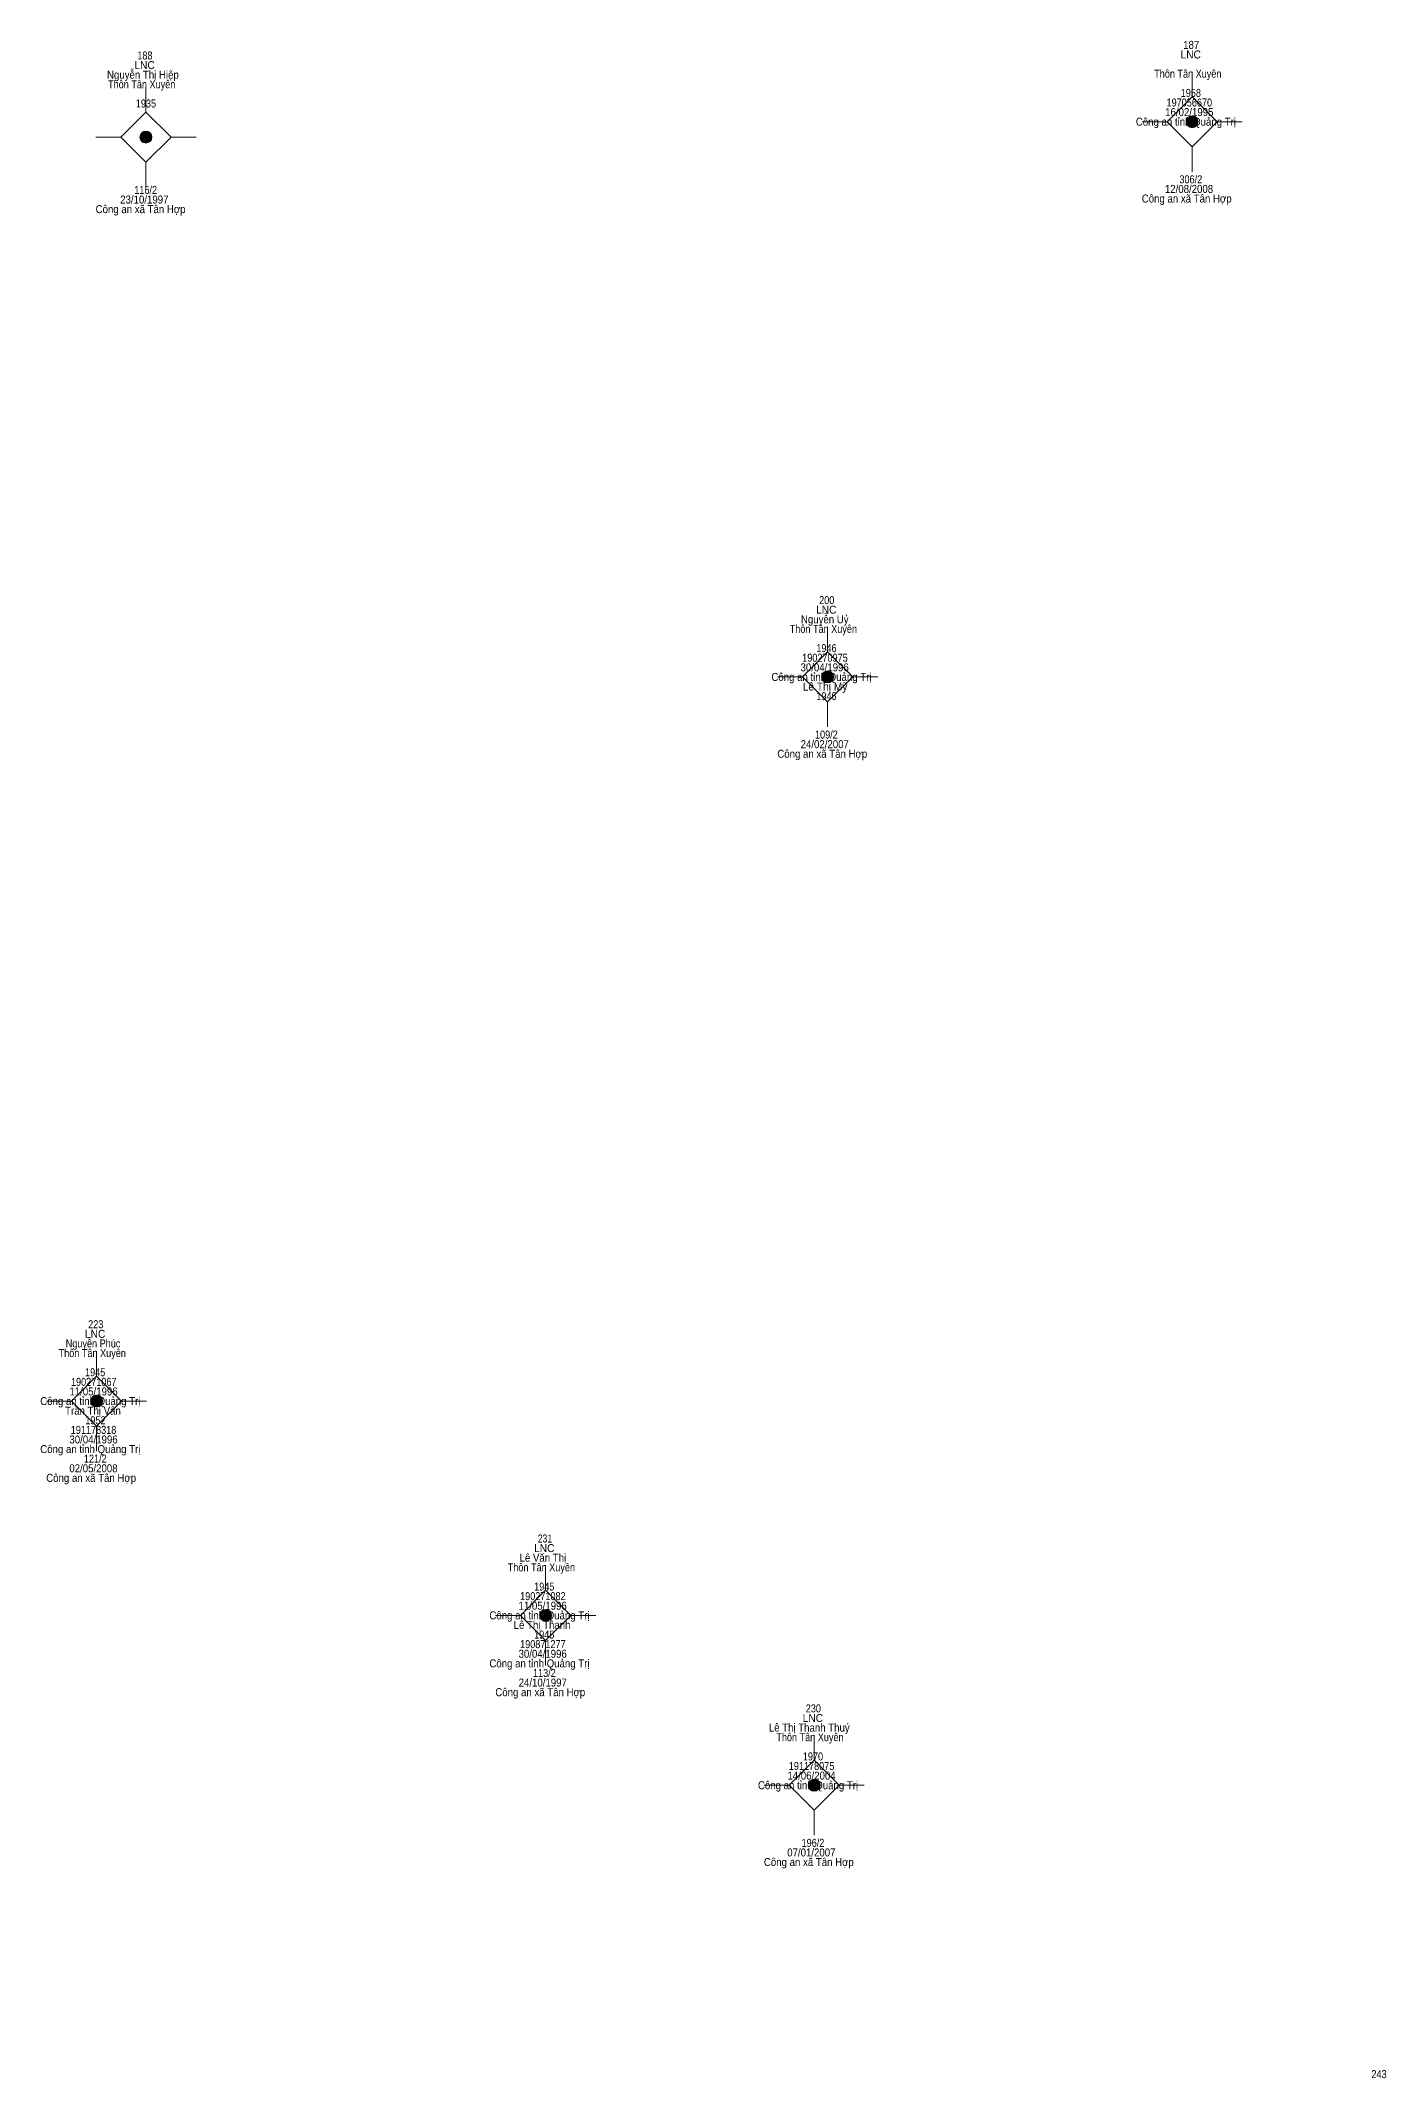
# Model space of a CAD drawing. Header units: metres. Extents: x 550999 to 552168, y 1840994 to 1841978.
# Drawn here: x 551506.1 to 551573.4, y 1841247.1 to 1841348.9 of the extents above; entities that cross this region are included whole.
import ezdxf
from ezdxf.enums import TextEntityAlignment as Align

# ---------------------------------------------------------------- set-up
doc = ezdxf.new("R2010")
doc.units = ezdxf.units.M
doc.header["$LTSCALE"] = 0.16
doc.layers.add('11', color=7, linetype='Continuous', lineweight=13)
doc.layers.add('15', color=7, linetype='Continuous')

msp = doc.modelspace()

# ---------------------------------------------------------------- hatches: boundary and pattern name
at = {"layer": '11'}
for points in [[(551563.9695, 1841344.88, 1), (551563.3695, 1841344.88, 1)], [(551511.6995, 1841344.11, 1), (551511.0995, 1841344.11, 1)], [(551545.7595, 1841317.13, 1), (551545.1595, 1841317.13, 1)], [(551509.2295, 1841280.94, 1), (551508.6295, 1841280.94, 1)], [(551531.6695, 1841270.23, 1), (551531.0695, 1841270.23, 1)], [(551545.0895, 1841261.74, 1), (551544.4895, 1841261.74, 1)]]:
    msp.add_hatch(color=256, dxfattribs=at).paths.add_polyline_path(points)

# ---------------------------------------------------------------- linework, layer by layer
for p, q in [((551563.67, 1841347.38), (551563.67, 1841346.13)), ((551511.4, 1841346.61), (551511.4, 1841345.36)), ((551562.42, 1841344.88), (551561.17, 1841344.88)), ((551566.17, 1841344.88), (551564.92, 1841344.88)), ((551510.15, 1841344.11), (551508.9, 1841344.11)), ((551513.9, 1841344.11), (551512.65, 1841344.11)), ((551563.67, 1841343.63), (551563.67, 1841342.38)), ((551511.4, 1841342.86), (551511.4, 1841341.61)), ((551545.46, 1841319.63), (551545.46, 1841318.38)), ((551544.21, 1841317.13), (551542.96, 1841317.13)), ((551547.96, 1841317.13), (551546.71, 1841317.13)), ((551545.46, 1841315.88), (551545.46, 1841314.63)), ((551508.93, 1841283.44), (551508.93, 1841282.19)), ((551507.68, 1841280.94), (551506.43, 1841280.94)), ((551511.43, 1841280.94), (551510.18, 1841280.94)), ((551508.93, 1841279.69), (551508.93, 1841278.44)), ((551531.37, 1841272.73), (551531.37, 1841271.48)), ((551530.12, 1841270.23), (551528.87, 1841270.23)), ((551533.87, 1841270.23), (551532.62, 1841270.23)), ((551531.37, 1841268.98), (551531.37, 1841267.73)), ((551544.79, 1841264.24), (551544.79, 1841262.99)), ((551543.54, 1841261.74), (551542.29, 1841261.74)), ((551547.29, 1841261.74), (551546.04, 1841261.74)), ((551544.79, 1841260.49), (551544.79, 1841259.24))]:
    msp.add_line(p, q, dxfattribs=at)
for points in [[(551511.4, 1841345.36), (551510.15, 1841344.11), (551511.4, 1841342.86), (551512.65, 1841344.11)], [(551563.67, 1841346.13), (551562.42, 1841344.88), (551563.67, 1841343.63), (551564.92, 1841344.88)], [(551545.46, 1841318.38), (551544.21, 1841317.13), (551545.46, 1841315.88), (551546.71, 1841317.13)], [(551508.93, 1841282.19), (551507.68, 1841280.94), (551508.93, 1841279.69), (551510.18, 1841280.94)], [(551531.37, 1841271.48), (551530.12, 1841270.23), (551531.37, 1841268.98), (551532.62, 1841270.23)], [(551544.79, 1841262.99), (551543.54, 1841261.74), (551544.79, 1841260.49), (551546.04, 1841261.74)]]:
    msp.add_lwpolyline(points, close=True, dxfattribs=at)
for centre in [(551563.6695, 1841344.88), (551511.3995, 1841344.11), (551545.4595, 1841317.13), (551508.9295, 1841280.94), (551531.3695, 1841270.23), (551544.7895, 1841261.74)]:
    msp.add_circle(centre, 0.3, dxfattribs=at)

# ---------------------------------------------------------------- texts
at = {"layer": '15'}
for s, width, p in [('188', 0.85, (551511.345, 1841347.99)), ('LNC', 0.95, (551563.6, 1841348.04)), ('187', 0.9, (551563.625, 1841348.52)), (' Nguyễn Thị Hiệp', 0.9, (551511.18, 1841347.03)), ('LNC', 0.95, (551511.33, 1841347.51)), ('Thôn Tân Xuyên', 0.85, (551563.455, 1841347.08)), ('Thôn Tân Xuyên', 0.85, (551511.185, 1841346.55)), ('1958', 0.85, (551563.605, 1841346.12)), (' 1935', 0.85, (551511.335, 1841345.59)), ('16/02/1995', 0.9, (551563.53, 1841345.16)), ('197056670', 0.85, (551563.53, 1841345.64)), ('Công an tỉnh Quảng Trị', 0.9, (551563.36, 1841344.68)), ('306/2', 0.85, (551563.605, 1841341.8)), (' 23/10/1997', 0.9, (551511.25, 1841340.79)), (' 116/2', 0.85, (551511.32, 1841341.27)), ('Công an xã Tân Hợp', 0.9, (551563.4, 1841340.84)), ('12/08/2008', 0.9, (551563.515, 1841341.32)), ('Công an xã Tân Hợp', 0.9, (551511.13, 1841340.31)), ('200', 0.85, (551545.415, 1841320.77)), ('Thôn Tân Xuyên', 0.85, (551545.245, 1841319.33)), ('Nguyễn Uỷ', 0.9, (551545.315, 1841319.81)), ('LNC', 0.95, (551545.39, 1841320.29)), ('1946', 0.85, (551545.4, 1841318.37)), ('30/04/1996', 0.9, (551545.31, 1841317.41)), ('190270975', 0.85, (551545.325, 1841317.89)), ('Công an tỉnh Quảng Trị', 0.9, (551545.15, 1841316.93)), ('Lê Thị Mỹ', 0.95, (551545.33, 1841316.45)), ('1946', 0.85, (551545.4, 1841315.97)), ('24/02/2007', 0.9, (551545.315, 1841313.57)), ('109/2', 0.85, (551545.395, 1841314.05)), ('Công an xã Tân Hợp', 0.9, (551545.19, 1841313.09)), ('Nguyễn Phúc', 0.85, (551508.755, 1841283.62)), ('LNC', 0.95, (551508.86, 1841284.1)), ('223', 0.85, (551508.89, 1841284.58)), ('Thôn Tân Xuyên', 0.85, (551508.715, 1841283.14)), ('190271067', 0.85, (551508.79, 1841281.7)), ('1945', 0.85, (551508.86, 1841282.18)), ('Công an tỉnh Quảng Trị', 0.9, (551508.62, 1841280.74)), ('11/05/1996', 0.9, (551508.78, 1841281.22)), ('Trần Thị Vân', 0.9, (551508.75, 1841280.26)), ('1952', 0.85, (551508.875, 1841279.78)), ('30/04/1996', 0.9, (551508.78, 1841278.82)), ('191178318', 0.85, (551508.78, 1841279.3)), ('Công an tỉnh Quảng Trị', 0.9, (551508.62, 1841278.34)), ('121/2', 0.85, (551508.865, 1841277.86)), ('Công an xã Tân Hợp', 0.9, (551508.66, 1841276.9)), ('02/05/2008', 0.9, (551508.775, 1841277.38)), ('231', 0.8, (551531.335, 1841273.87)), ('Lê Văn Thị', 0.9, (551531.23, 1841272.91)), ('LNC', 0.95, (551531.3, 1841273.39)), ('Thôn Tân Xuyên', 0.85, (551531.155, 1841272.43)), ('1945', 0.85, (551531.3, 1841271.47)), ('11/05/1996', 0.9, (551531.22, 1841270.51)), ('190271082', 0.85, (551531.23, 1841270.99)), ('Công an tỉnh Quảng Trị', 0.9, (551531.06, 1841270.03)), ('Lê Thị Thanh', 0.9, (551531.19, 1841269.55)), ('190871277', 0.85, (551531.23, 1841268.59)), ('1945', 0.85, (551531.3, 1841269.07)), ('Công an tỉnh Quảng Trị', 0.9, (551531.06, 1841267.63)), ('30/04/1996', 0.9, (551531.22, 1841268.11)), ('24/10/1997', 0.9, (551531.225, 1841266.67)), ('113/2', 0.85, (551531.305, 1841267.15)), ('Công an xã Tân Hợp', 0.9, (551531.1, 1841266.19)), ('230', 0.85, (551544.745, 1841265.38)), ('Lê Thị Thanh Thuý', 0.9, (551544.54, 1841264.42)), ('LNC', 0.95, (551544.72, 1841264.9)), ('Thôn Tân Xuyên', 0.85, (551544.575, 1841263.94)), ('191178075', 0.85, (551544.655, 1841262.5)), ('1970', 0.85, (551544.725, 1841262.98)), ('Công an tỉnh Quảng Trị', 0.9, (551544.48, 1841261.54)), ('14/06/2004', 0.9, (551544.655, 1841262.02)), ('196/2', 0.85, (551544.725, 1841258.66)), ('Công an xã Tân Hợp', 0.9, (551544.52, 1841257.7)), ('07/01/2007', 0.9, (551544.645, 1841258.18)), ('243', 0.85, (551573.01, 1841247.1))]:
    msp.add_text(s, height=0.4, dxfattribs=dict(at, width=width)).set_placement(p, align=Align.CENTER)

doc.saveas('drawing.dxf')
